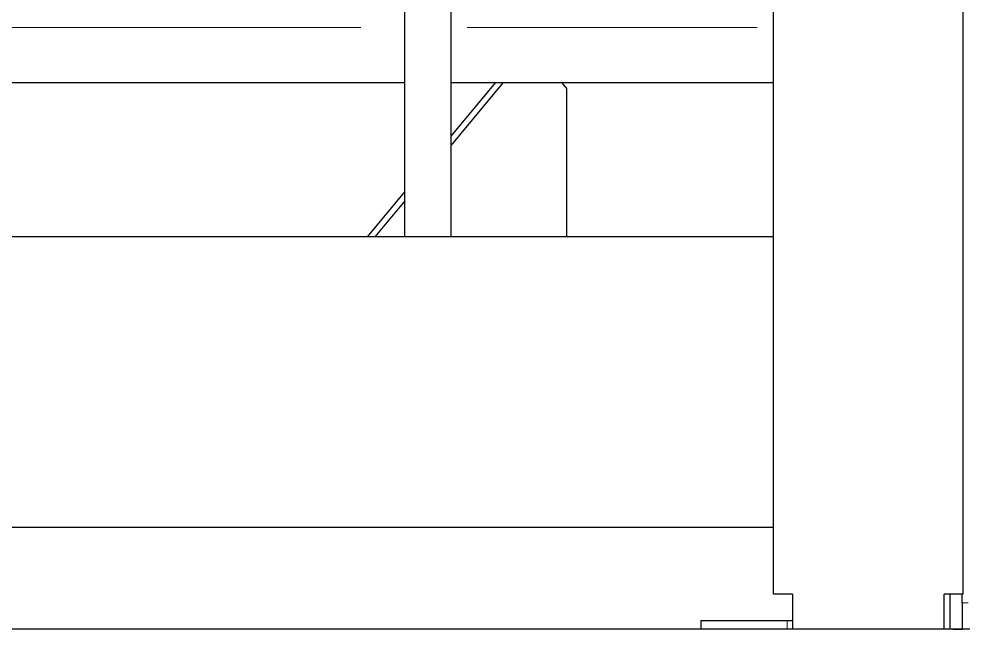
# Model space of a CAD drawing. Header units: millimetres. Extents: x 0 to 89100, y 0 to 63000.
# Drawn here: x 37005.3 to 37330.4, y 53959 to 54169 of the extents above; entities that cross this region are included whole.
import ezdxf

# ---------------------------------------------------------------- set-up
doc = ezdxf.new("R2010")
doc.units = ezdxf.units.MM
doc.header["$LTSCALE"] = 150
doc.layers.add('Visible', color=7, linetype='Continuous', lineweight=25)
doc.layers.add('Visible Narrow', color=7, linetype='Continuous', lineweight=18)

msp = doc.modelspace()

# ---------------------------------------------------------------- linework, layer by layer
at = {"layer": 'Visible'}
for p, q in [((37265.05, 53971.02), (37265.05, 55182.02)), ((37330.37, 53971.02), (37330.37, 55182.02)), ((37138.12, 54094.02), (37138.12, 54172.02)), ((37154.12, 54094.02), (37154.12, 54172.02)), ((37138.12, 54147.02), (36834.14, 54147.02)), ((37265.05, 54147.02), (37154.12, 54147.02)), ((37171.91, 54147.02), (37154.12, 54125.62)), ((37154.12, 54128.71), (37169.34, 54147.02)), ((37193.88, 54145.02), (37192.35, 54147.02)), ((37193.88, 54094.02), (37193.88, 54145.02)), ((37125.28, 54094.02), (37138.12, 54109.46)), ((37138.12, 54106.37), (37127.85, 54094.02)), ((37265.05, 54094.02), (36360.59, 54094.02)), ((37265.05, 53994.02), (36361.5, 53994.02)), ((37271.58, 53971.02), (37265.05, 53971.02)), ((37271.58, 53971.02), (37271.58, 53959.02)), ((37330.37, 53971.02), (37323.84, 53971.02)), ((37323.84, 53959.02), (37323.84, 53971.02)), ((37325.9, 53959.02), (37325.9, 53971.02)), ((37330.07, 53968.02), (37330.07, 53971.02)), ((37330.07, 53968.02), (37330.07, 53959.02)), ((37240.07, 53962.02), (37269.82, 53962.02)), ((37240.07, 53962.02), (37240.07, 53959.02)), ((37269.82, 53962.02), (37271.58, 53962.02)), ((38207.81, 53959.02), (36639.31, 53959.02)), ((37326.8, 53959.03), (37326.8, 53959.02)), ((37326.8, 53959.03), (37330.07, 53959.03)), ((37328.86, 53959.03), (37328.86, 53959.02))]:
    msp.add_line(p, q, dxfattribs=at)
at = {"layer": 'Visible Narrow'}
for p, q in [((37122.95, 54166.02), (36849.88, 54166.02)), ((37259.5, 54166.02), (37159.66, 54166.02)), ((37330.18, 53968.02), (37332.14, 53968.02)), ((37269.82, 53959.17), (37269.82, 53961.87))]:
    msp.add_line(p, q, dxfattribs=at)

doc.saveas('drawing.dxf')
